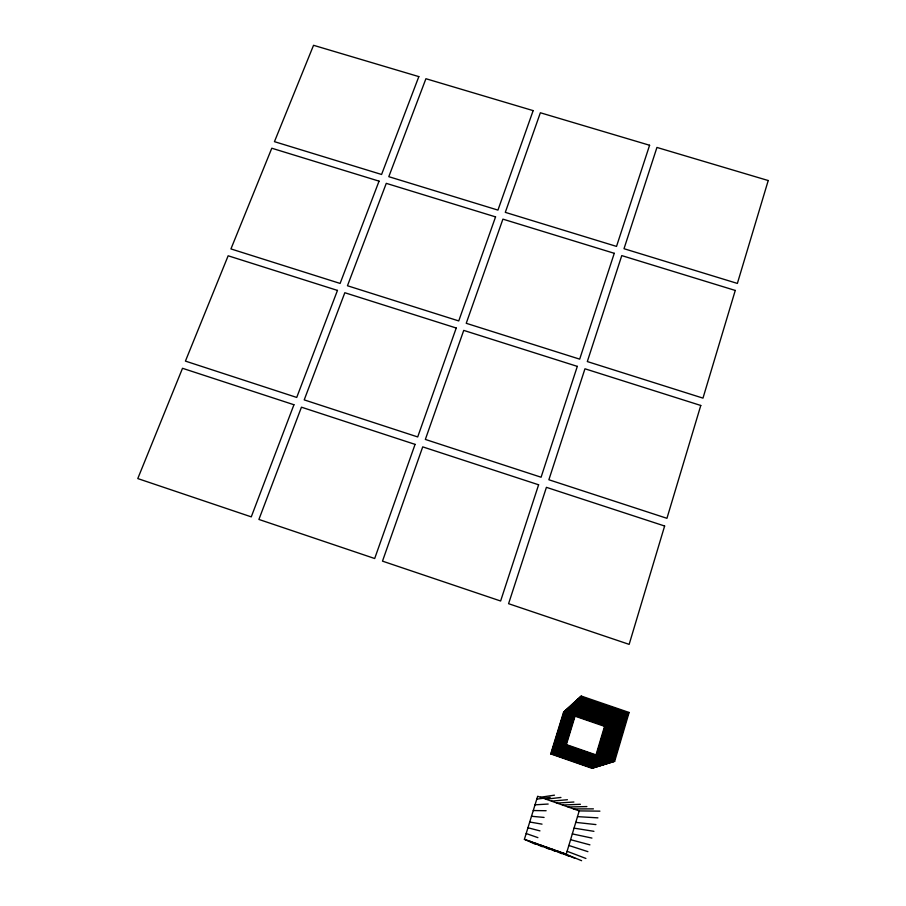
<?xml version="1.0" encoding="UTF-8"?>
<svg xmlns="http://www.w3.org/2000/svg" width="906" height="906" viewBox="0 0 906 906"><rect width="100%" height="100%" fill="white"/><g stroke="black" fill="none" stroke-linecap="round" stroke-linejoin="round"><path stroke-width="1.36" d="M614.642 761.357L629.115 712.467L581.21 696.046L563.577 712.218L550.723 753.917L591.992 768.299L614.642 761.357L566.363 744.596L550.723 753.917M579.217 810.904L566.239 854.188L524.393 839.307L537.666 796.272L579.217 810.904L599.908 811.153M591.992 768.299L604.562 726.352L629.115 712.467M566.363 744.596L581.21 696.046M540.418 797.246L554.461 795.174M536.782 799.126L550.214 797.371M545.944 799.194L560.939 797.45M551.482 801.142L567.416 799.726M557.02 803.09L573.894 802.014M535.027 804.822L548.175 804.041M562.558 805.038L580.395 804.29M568.107 806.997L586.884 806.578M573.657 808.945L593.396 808.865M533.26 810.542L546.125 810.723M577.496 816.634L597.915 817.858M531.494 816.272L544.076 817.427M575.774 822.376L595.933 824.585M574.053 828.141L593.928 831.323M529.727 822.014L542.026 824.143M572.32 833.905L591.935 838.084M527.949 827.767L539.965 830.881M570.587 839.681L589.931 844.856M568.843 845.479L587.915 851.651M563.577 712.218L604.562 726.352M526.182 833.531L537.892 837.631M567.111 851.289L585.899 858.458M563.441 853.192L581.607 860.7M557.847 851.21L575.05 858.367M552.264 849.216L568.492 856.034M546.68 847.235L561.947 853.701M541.097 845.241L555.401 851.38M535.525 843.26L548.877 849.047M529.953 841.278L542.343 846.725M524.393 839.307L535.82 844.403M628.13 713.022L613.736 761.64L565.729 744.97L580.508 696.691L628.13 713.022M616.318 719.704L602.83 764.981L558.198 749.455L572.014 704.472L616.318 719.704M617.167 719.217L603.611 764.732L558.742 749.137L572.626 703.917L617.167 719.217M618.028 718.741L604.404 764.494L559.296 748.809L573.249 703.35L618.028 718.741M618.9 718.243L605.208 764.245L559.84 748.481L573.872 702.773L618.9 718.243M619.772 717.745L606.012 763.996L560.406 748.141L574.506 702.195L619.772 717.745M620.667 717.246L606.839 763.747L560.973 747.812L575.14 701.606L620.667 717.246M621.561 716.737L607.666 763.498L561.539 747.473L575.786 701.018L621.561 716.737M622.467 716.227L608.504 763.237L562.116 747.122L576.442 700.417L622.467 716.227M623.385 715.706L609.353 762.977L562.705 746.77L577.099 699.817L623.385 715.706M624.313 715.185L610.214 762.716L563.294 746.419L577.768 699.206L624.313 715.185M625.253 714.653L611.074 762.444L563.894 746.068L578.436 698.583L625.253 714.653M626.205 714.109L611.958 762.184L564.506 745.706L579.115 697.96L626.205 714.109M627.167 713.577L612.841 761.912L565.118 745.344L579.806 697.326L627.167 713.577M664.63 526.012L629.149 644.37L508.583 603.69L546.42 487.337L664.63 526.012M700.78 405.469L666.941 518.311L548.877 479.761L584.959 368.787L700.78 405.469M735.264 290.441L702.977 398.13L587.315 361.562L621.765 255.605L735.264 290.441M768.22 180.532L737.371 283.419L624.008 248.708L656.941 147.44L768.22 180.532M605.299 725.933L592.66 768.084L551.188 753.645L564.098 711.742L605.299 725.933M606.035 725.513L593.339 767.88L551.652 753.362L564.631 711.255L606.035 725.513M606.782 725.094L594.03 767.665L552.128 753.079L565.163 710.768L606.782 725.094M607.53 724.675L594.721 767.461L552.603 752.795L565.706 710.27L607.53 724.675M608.288 724.245L595.423 767.246L553.09 752.512L566.25 709.772L608.288 724.245M609.047 723.815L596.125 767.031L553.577 752.218L566.794 709.262L609.047 723.815M609.829 723.373L596.839 766.804L554.064 751.923L567.36 708.752L609.829 723.373M610.61 722.931L597.564 766.589L554.563 751.629L567.915 708.243L610.61 722.931M611.403 722.478L598.288 766.363L555.072 751.323L568.481 707.722L611.403 722.478M612.196 722.037L599.025 766.136L555.582 751.029L569.059 707.19L612.196 722.037M613 721.572L599.772 765.91L556.091 750.723L569.636 706.657L613 721.572M613.815 721.119L600.519 765.683L556.612 750.406L570.225 706.125L613.815 721.119M614.642 720.655L601.278 765.445L557.133 750.1L570.814 705.581L614.642 720.655M615.48 720.179L602.048 765.219L557.666 749.783L571.414 705.027L615.48 720.179M538.617 484.789L500.622 601.006L382.491 561.142L422.717 446.873L538.617 484.789M577.315 366.375L541.086 477.224L425.344 439.433L463.736 330.396L577.315 366.375M614.268 253.306L579.681 359.15L466.239 323.295L502.909 219.139L614.268 253.306M649.591 145.254L616.522 246.409L505.299 212.355L540.361 112.763L649.591 145.254M415.073 444.37L374.688 558.515L258.912 519.444L301.449 407.19L415.073 444.37M456.239 328.017L417.7 436.941L304.212 399.886L344.824 292.729L456.239 328.017M495.559 216.885L458.742 320.928L347.462 285.752L386.273 183.352L495.559 216.885M533.147 110.623L497.949 210.101L388.799 176.681L425.922 78.72L533.147 110.623M293.94 404.744L251.268 516.862L137.78 478.572L182.514 368.289L293.94 404.744M337.462 290.407L296.726 397.44L185.424 361.109L228.153 255.786L337.462 290.407M379.048 181.143L340.112 283.431L230.939 248.924L271.789 148.222L379.048 181.143M418.832 76.614L381.585 174.473L274.45 141.664L313.544 45.3L418.832 76.614"/></g></svg>
